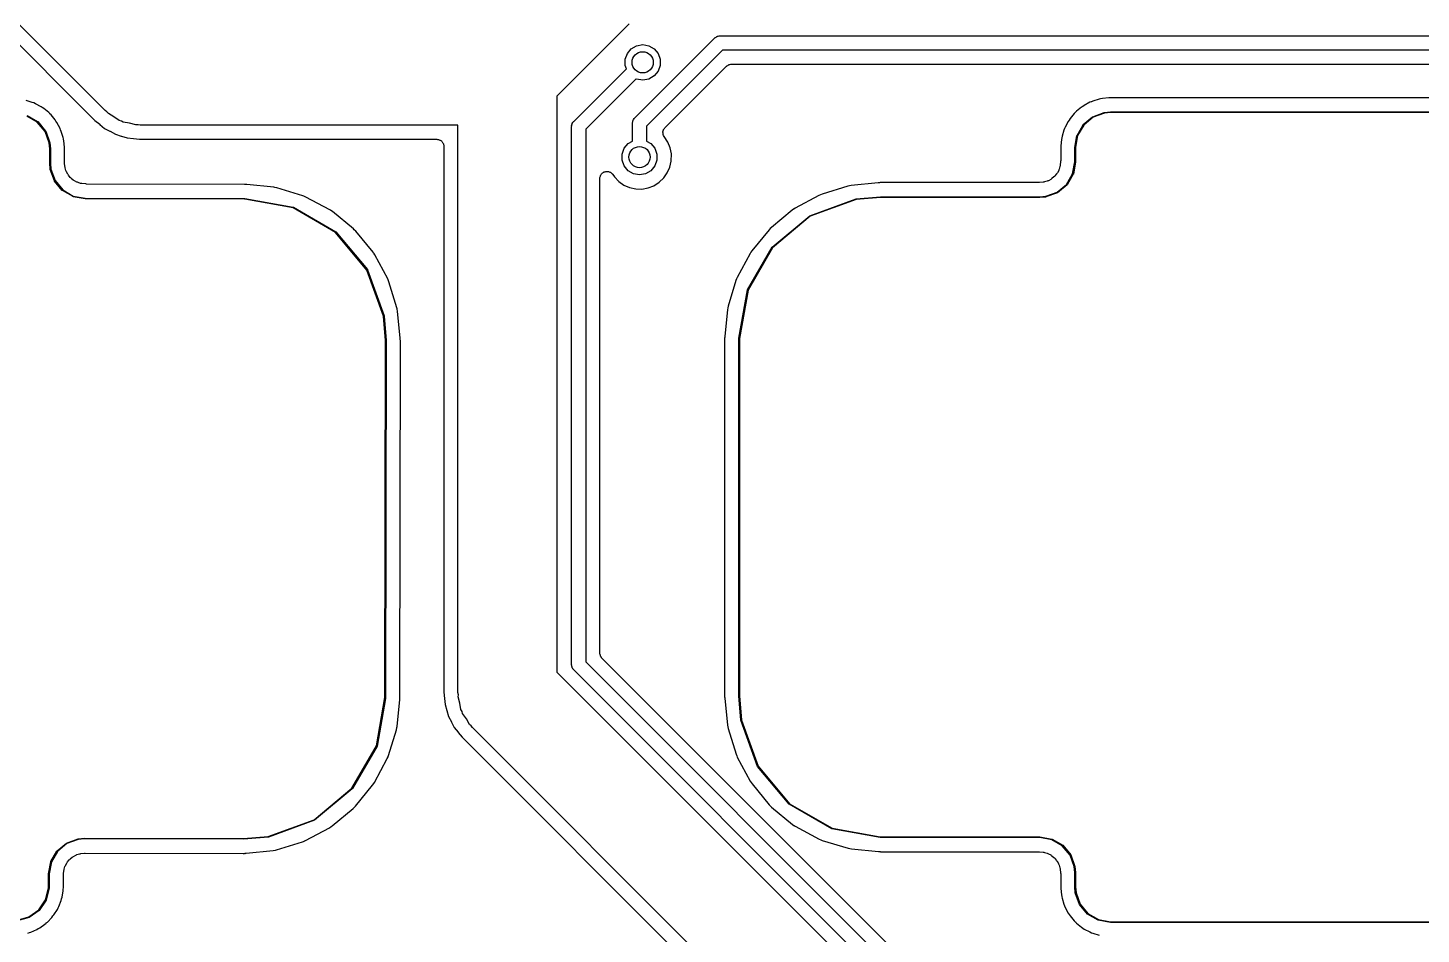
# Model space of a CAD drawing. Extents: x 69.6 to 139.6, y -158 to -61.
# Drawn here: x 97.03 to 116.73, y -130.93 to -118.11 of the extents above; entities that cross this region are included whole.
import ezdxf

# ---------------------------------------------------------------- set-up
doc = ezdxf.new("R2010")
doc.units = 0
doc.header["$MEASUREMENT"] = 0
doc.layers.add('BLACK', color=7, linetype='CONTINUOUS')

msp = doc.modelspace()

# ---------------------------------------------------------------- linework, layer by layer
at = {"layer": 'Black'}
for p, q in [((98.1225, -119.282), (96.065, -117.225)), ((96.2029, -117.646), (97.9776, -119.42)), ((105.535, -118.055), (104.512, -119.077)), ((106.762, -118.242), (106.773, -118.234)), ((106.773, -118.234), (106.777, -118.233)), ((106.777, -118.233), (106.781, -118.231)), ((106.781, -118.231), (106.794, -118.229)), ((106.794, -118.229), (106.806, -118.225)), ((106.806, -118.225), (106.811, -118.226)), ((106.811, -118.226), (106.815, -118.225)), ((106.815, -118.225), (119.424, -118.225)), ((105.508, -118.475), (105.564, -118.408)), ((105.564, -118.408), (105.639, -118.364)), ((105.609, -119.389), (106.744, -118.254)), ((105.639, -118.364), (105.725, -118.349)), ((105.725, -118.349), (105.811, -118.364)), ((106.856, -118.425), (105.78, -119.501)), ((105.811, -118.364), (105.886, -118.408)), ((105.886, -118.408), (105.942, -118.475)), ((106.744, -118.254), (106.748, -118.252)), ((106.748, -118.252), (106.751, -118.248)), ((106.751, -118.248), (106.762, -118.242)), ((119.465, -118.425), (106.856, -118.425)), ((105.478, -118.556), (105.508, -118.475)), ((105.478, -118.644), (105.478, -118.556)), ((105.942, -118.475), (105.972, -118.556)), ((105.972, -118.556), (105.972, -118.644)), ((106.946, -118.631), (106.959, -118.629)), ((106.959, -118.629), (106.972, -118.625)), ((106.972, -118.625), (106.976, -118.626)), ((106.976, -118.626), (106.981, -118.625)), ((106.981, -118.625), (119.46, -118.625)), ((104.749, -119.434), (105.494, -118.689)), ((105.494, -118.689), (105.478, -118.644)), ((105.886, -118.792), (105.811, -118.836)), ((105.942, -118.725), (105.886, -118.792)), ((105.972, -118.644), (105.942, -118.725)), ((106.04, -119.524), (106.91, -118.654)), ((106.91, -118.654), (106.914, -118.652)), ((106.914, -118.652), (106.916, -118.648)), ((106.916, -118.648), (106.928, -118.642)), ((106.928, -118.642), (106.938, -118.634)), ((106.938, -118.634), (106.943, -118.633)), ((106.943, -118.633), (106.946, -118.631)), ((105.634, -118.833), (104.92, -119.546)), ((105.639, -118.836), (105.634, -118.833)), ((105.725, -118.851), (105.639, -118.836)), ((105.811, -118.836), (105.725, -118.851)), ((97.0919, -119.166), (97.0048, -119.139)), ((97.1107, -119.174), (97.0919, -119.166)), ((97.1114, -119.174), (97.1107, -119.174)), ((97.112, -119.174), (97.1114, -119.174)), ((97.1347, -119.184), (97.112, -119.174)), ((97.2151, -119.227), (97.1347, -119.184)), ((104.512, -119.077), (104.512, -127.223)), ((111.97, -119.208), (111.95, -119.222)), ((112.05, -119.165), (111.97, -119.208)), ((112.07, -119.157), (112.05, -119.165)), ((112.071, -119.157), (112.07, -119.157)), ((112.07, -119.157), (112.07, -119.157)), ((112.093, -119.147), (112.071, -119.157)), ((112.18, -119.121), (112.093, -119.147)), ((112.201, -119.117), (112.18, -119.121)), ((112.202, -119.116), (112.201, -119.117)), ((112.226, -119.112), (112.202, -119.116)), ((112.202, -119.116), (112.202, -119.116)), ((112.316, -119.102), (112.226, -119.112)), ((112.324, -119.102), (112.316, -119.102)), ((112.329, -119.101), (112.324, -119.102)), ((112.335, -119.102), (112.329, -119.101)), ((112.343, -119.101), (112.335, -119.102)), ((121.34, -119.101), (112.343, -119.101)), ((97.1613, -119.446), (97.0126, -119.359)), ((97.0169, -119.35), (97.1671, -119.437)), ((97.232, -119.238), (97.2151, -119.227)), ((97.2326, -119.239), (97.232, -119.238)), ((97.2331, -119.239), (97.2326, -119.239)), ((97.2536, -119.253), (97.2331, -119.239)), ((97.3241, -119.31), (97.2536, -119.253)), ((97.3384, -119.325), (97.3241, -119.31)), ((97.3389, -119.325), (97.3384, -119.325)), ((97.3394, -119.326), (97.3389, -119.325)), ((97.3568, -119.343), (97.3394, -119.326)), ((97.4147, -119.414), (97.3568, -119.343)), ((97.4259, -119.431), (97.4147, -119.414)), ((98.1478, -119.3), (98.1225, -119.282)), ((98.1675, -119.324), (98.1478, -119.3)), ((98.2467, -119.369), (98.1675, -119.324)), ((98.3217, -119.422), (98.2467, -119.369)), ((105.588, -119.422), (105.589, -119.418)), ((105.589, -119.418), (105.597, -119.407)), ((105.597, -119.407), (105.603, -119.396)), ((105.603, -119.396), (105.607, -119.393)), ((105.607, -119.393), (105.609, -119.389)), ((111.756, -119.416), (111.744, -119.434)), ((111.757, -119.415), (111.756, -119.415)), ((111.756, -119.415), (111.756, -119.416)), ((111.77, -119.395), (111.757, -119.415)), ((111.828, -119.325), (111.77, -119.395)), ((111.843, -119.31), (111.828, -119.325)), ((111.844, -119.309), (111.843, -119.309)), ((111.843, -119.309), (111.843, -119.31)), ((111.861, -119.292), (111.844, -119.309)), ((111.931, -119.234), (111.861, -119.292)), ((111.949, -119.222), (111.931, -119.234)), ((111.95, -119.222), (111.949, -119.222)), ((111.949, -119.222), (111.949, -119.222)), ((111.956, -119.48), (112.089, -119.369)), ((112.095, -119.377), (111.963, -119.487)), ((112.089, -119.369), (112.091, -119.368)), ((112.091, -119.368), (112.254, -119.309)), ((112.257, -119.318), (112.095, -119.377)), ((112.254, -119.309), (112.255, -119.309)), ((112.255, -119.309), (112.341, -119.301)), ((112.255, -119.309), (112.255, -119.309)), ((112.342, -119.311), (112.257, -119.318)), ((112.341, -119.301), (112.341, -119.301)), ((112.341, -119.301), (112.342, -119.301)), ((112.342, -119.301), (121.342, -119.301)), ((121.342, -119.311), (112.342, -119.311)), ((97.2716, -119.577), (97.1613, -119.446)), ((97.1671, -119.437), (97.1684, -119.438)), ((97.1684, -119.438), (97.2799, -119.572)), ((97.3302, -119.739), (97.2716, -119.577)), ((97.2799, -119.572), (97.2807, -119.573)), ((97.2807, -119.573), (97.3399, -119.736)), ((97.4264, -119.431), (97.4259, -119.431)), ((97.4267, -119.432), (97.4264, -119.431)), ((97.4404, -119.452), (97.4267, -119.432)), ((97.4836, -119.533), (97.4404, -119.452)), ((97.4912, -119.552), (97.4836, -119.533)), ((97.4916, -119.552), (97.4912, -119.552)), ((97.4918, -119.553), (97.4916, -119.552)), ((97.5012, -119.576), (97.4918, -119.553)), ((97.528, -119.663), (97.5012, -119.576)), ((97.9776, -119.42), (98.0453, -119.476)), ((98.0453, -119.476), (98.0456, -119.476)), ((98.0456, -119.476), (98.0461, -119.477)), ((98.0461, -119.477), (98.1129, -119.533)), ((98.1129, -119.533), (98.1899, -119.574)), ((98.1899, -119.574), (98.1903, -119.574)), ((98.1903, -119.574), (98.1908, -119.575)), ((98.1908, -119.575), (98.2673, -119.617)), ((98.3514, -119.43), (98.3217, -119.422)), ((98.3781, -119.445), (98.3514, -119.43)), ((98.4682, -119.461), (98.3781, -119.445)), ((98.5565, -119.485), (98.4682, -119.461)), ((98.5872, -119.482), (98.5565, -119.485)), ((98.6175, -119.487), (98.5872, -119.482)), ((103.112, -119.487), (98.6175, -119.487)), ((103.112, -127.512), (103.112, -119.487)), ((104.72, -119.496), (104.724, -119.484)), ((104.721, -119.501), (104.72, -119.496)), ((104.72, -119.505), (104.721, -119.501)), ((104.72, -127.12), (104.72, -119.505)), ((104.724, -119.484), (104.726, -119.471)), ((104.726, -119.471), (104.728, -119.467)), ((104.728, -119.467), (104.729, -119.463)), ((104.729, -119.463), (104.737, -119.452)), ((104.737, -119.452), (104.743, -119.441)), ((104.743, -119.441), (104.747, -119.438)), ((104.747, -119.438), (104.749, -119.434)), ((104.92, -119.546), (104.92, -127.079)), ((105.58, -119.451), (105.584, -119.439)), ((105.581, -119.456), (105.58, -119.451)), ((105.58, -119.46), (105.581, -119.456)), ((105.58, -119.712), (105.58, -119.46)), ((105.584, -119.439), (105.586, -119.426)), ((105.586, -119.426), (105.588, -119.422)), ((105.78, -119.501), (105.78, -119.712)), ((106.011, -119.586), (106.012, -119.585)), ((106.013, -119.602), (106.011, -119.586)), ((106.012, -119.584), (106.016, -119.568)), ((106.012, -119.585), (106.012, -119.584)), ((106.014, -119.618), (106.013, -119.602)), ((106.016, -119.568), (106.02, -119.552)), ((106.02, -119.552), (106.021, -119.551)), ((106.021, -119.55), (106.031, -119.537)), ((106.021, -119.551), (106.021, -119.55)), ((106.031, -119.537), (106.04, -119.524)), ((111.683, -119.557), (111.657, -119.644)), ((111.691, -119.537), (111.683, -119.557)), ((111.692, -119.536), (111.691, -119.537)), ((111.701, -119.514), (111.692, -119.536)), ((111.692, -119.536), (111.692, -119.536)), ((111.744, -119.434), (111.701, -119.514)), ((111.868, -119.632), (111.955, -119.482)), ((111.963, -119.487), (111.877, -119.636)), ((111.955, -119.482), (111.956, -119.48)), ((97.3376, -119.825), (97.3302, -119.739)), ((97.3399, -119.736), (97.34, -119.737)), ((97.34, -119.737), (97.3402, -119.738)), ((97.3402, -119.738), (97.3476, -119.825)), ((97.5318, -119.683), (97.528, -119.663)), ((97.5321, -119.683), (97.5318, -119.683)), ((97.5321, -119.684), (97.5321, -119.683)), ((97.537, -119.708), (97.5321, -119.684)), ((97.5464, -119.799), (97.537, -119.708)), ((97.5463, -119.807), (97.5464, -119.799)), ((97.5472, -119.812), (97.5463, -119.807)), ((97.5468, -119.817), (97.5472, -119.812)), ((98.2673, -119.617), (98.3508, -119.642)), ((98.3508, -119.642), (98.3512, -119.642)), ((98.3512, -119.642), (98.3518, -119.642)), ((98.3518, -119.642), (98.435, -119.669)), ((98.435, -119.669), (98.5218, -119.678)), ((98.5218, -119.678), (98.5223, -119.678)), ((98.5223, -119.678), (98.5228, -119.678)), ((98.5228, -119.678), (98.6095, -119.687)), ((98.6095, -119.687), (98.6145, -119.687)), ((98.6145, -119.687), (98.6147, -119.688)), ((98.6147, -119.688), (98.6149, -119.687)), ((98.6149, -119.687), (98.6178, -119.688)), ((98.6178, -119.688), (102.812, -119.688)), ((102.812, -119.688), (102.821, -119.689)), ((102.821, -119.689), (102.83, -119.689)), ((102.83, -119.689), (102.838, -119.692)), ((102.838, -119.692), (102.847, -119.694)), ((102.847, -119.694), (102.854, -119.698)), ((102.854, -119.698), (102.862, -119.701)), ((102.862, -119.701), (102.869, -119.707)), ((102.869, -119.707), (102.877, -119.711)), ((102.877, -119.711), (102.882, -119.718)), ((102.882, -119.718), (102.889, -119.723)), ((102.889, -119.723), (102.893, -119.731)), ((102.893, -119.731), (102.899, -119.737)), ((102.899, -119.737), (102.902, -119.746)), ((102.902, -119.746), (102.906, -119.753)), ((102.906, -119.753), (102.908, -119.762)), ((102.908, -119.762), (102.911, -119.77)), ((102.911, -119.77), (102.911, -119.779)), ((102.911, -119.779), (102.912, -119.787)), ((102.912, -119.787), (102.912, -127.508)), ((105.463, -119.815), (105.519, -119.748)), ((105.519, -119.748), (105.58, -119.712)), ((105.78, -119.712), (105.841, -119.748)), ((105.841, -119.748), (105.897, -119.815)), ((106.014, -119.619), (106.014, -119.618)), ((106.014, -119.621), (106.014, -119.619)), ((106.021, -119.635), (106.014, -119.621)), ((106.028, -119.65), (106.021, -119.635)), ((106.079, -119.728), (106.028, -119.65)), ((106.113, -119.809), (106.079, -119.728)), ((106.13, -119.895), (106.113, -119.809)), ((111.638, -119.789), (111.637, -119.794)), ((111.637, -119.794), (111.637, -119.8)), ((111.637, -119.8), (111.637, -119.808)), ((111.637, -119.808), (111.637, -119.992)), ((111.647, -119.689), (111.638, -119.78)), ((111.638, -119.78), (111.638, -119.789)), ((111.652, -119.669), (111.647, -119.689)), ((111.657, -119.644), (111.652, -119.667)), ((111.652, -119.667), (111.652, -119.668)), ((111.652, -119.668), (111.652, -119.669)), ((111.837, -119.804), (111.867, -119.633)), ((111.837, -119.806), (111.837, -119.804)), ((111.837, -120.006), (111.837, -119.806)), ((111.837, -119.806), (111.837, -119.806)), ((111.877, -119.636), (111.847, -119.806)), ((111.847, -119.806), (111.847, -119.806)), ((111.847, -119.806), (111.847, -120.006)), ((111.867, -119.633), (111.868, -119.632)), ((97.3373, -120.025), (97.3376, -119.825)), ((97.3476, -119.825), (97.3473, -120.025)), ((97.3476, -119.825), (97.3476, -119.825)), ((97.3476, -119.825), (97.3476, -119.825)), ((97.5477, -119.827), (97.5468, -119.817)), ((97.5474, -120.012), (97.5477, -119.827)), ((105.433, -119.896), (105.463, -119.815)), ((105.433, -119.984), (105.433, -119.896)), ((105.463, -120.065), (105.433, -119.984)), ((105.897, -119.815), (105.927, -119.896)), ((105.927, -119.984), (105.897, -120.065)), ((105.927, -119.896), (105.927, -119.984)), ((106.109, -120.083), (106.128, -119.997)), ((106.128, -119.997), (106.13, -119.895)), ((111.636, -120.002), (111.631, -120.054)), ((111.637, -119.992), (111.636, -119.997)), ((111.636, -119.997), (111.636, -120.002)), ((111.806, -120.176), (111.837, -120.006)), ((111.847, -120.008), (111.816, -120.179)), ((111.837, -120.006), (111.837, -120.006)), ((111.847, -120.006), (111.847, -120.007)), ((111.847, -120.007), (111.847, -120.008)), ((97.3374, -120.025), (97.3373, -120.025)), ((97.3447, -120.111), (97.3374, -120.025)), ((97.3374, -120.025), (97.3374, -120.025)), ((97.3449, -120.112), (97.3447, -120.111)), ((97.345, -120.113), (97.3449, -120.112)), ((97.4039, -120.276), (97.345, -120.113)), ((97.3473, -120.025), (97.3546, -120.11)), ((97.3546, -120.11), (97.413, -120.272)), ((97.5483, -120.017), (97.5474, -120.012)), ((97.5479, -120.022), (97.5483, -120.017)), ((97.5531, -120.074), (97.5479, -120.022)), ((97.5558, -120.083), (97.5531, -120.074)), ((97.557, -120.093), (97.5558, -120.083)), ((97.568, -120.129), (97.557, -120.093)), ((97.5725, -120.138), (97.568, -120.129)), ((97.5755, -120.147), (97.5725, -120.138)), ((97.5934, -120.181), (97.5755, -120.147)), ((97.5994, -120.188), (97.5934, -120.181)), ((97.6042, -120.197), (97.5994, -120.188)), ((97.6282, -120.226), (97.6042, -120.197)), ((105.124, -120.218), (105.126, -120.207)), ((105.126, -120.207), (105.129, -120.202)), ((105.129, -120.202), (105.131, -120.196)), ((105.131, -120.196), (105.138, -120.187)), ((105.138, -120.187), (105.143, -120.177)), ((105.143, -120.177), (105.148, -120.173)), ((105.148, -120.173), (105.152, -120.168)), ((105.152, -120.168), (105.161, -120.162)), ((105.161, -120.162), (105.17, -120.155)), ((105.17, -120.155), (105.176, -120.153)), ((105.176, -120.153), (105.181, -120.149)), ((105.181, -120.149), (105.192, -120.147)), ((105.192, -120.147), (105.203, -120.143)), ((105.203, -120.143), (105.209, -120.143)), ((105.209, -120.143), (105.215, -120.142)), ((105.215, -120.142), (105.226, -120.143)), ((105.226, -120.143), (105.237, -120.143)), ((105.237, -120.143), (105.243, -120.145)), ((105.243, -120.145), (105.25, -120.146)), ((105.25, -120.146), (105.26, -120.151)), ((105.26, -120.151), (105.27, -120.155)), ((105.27, -120.155), (105.275, -120.159)), ((105.275, -120.159), (105.28, -120.162)), ((105.28, -120.162), (105.288, -120.17)), ((105.288, -120.17), (105.297, -120.177)), ((105.297, -120.177), (105.3, -120.183)), ((105.3, -120.183), (105.304, -120.187)), ((105.304, -120.187), (105.326, -120.221)), ((105.519, -120.132), (105.463, -120.065)), ((105.594, -120.176), (105.519, -120.132)), ((105.68, -120.191), (105.594, -120.176)), ((105.766, -120.176), (105.68, -120.191)), ((105.841, -120.132), (105.766, -120.176)), ((105.897, -120.065), (105.841, -120.132)), ((106.022, -120.235), (106.073, -120.163)), ((106.073, -120.163), (106.109, -120.083)), ((111.556, -120.206), (111.549, -120.212)), ((111.58, -120.177), (111.556, -120.206)), ((111.585, -120.168), (111.58, -120.177)), ((111.591, -120.161), (111.585, -120.168)), ((111.609, -120.127), (111.591, -120.161)), ((111.612, -120.118), (111.609, -120.127)), ((111.616, -120.109), (111.612, -120.118)), ((111.627, -120.073), (111.616, -120.109)), ((111.628, -120.063), (111.627, -120.073)), ((111.631, -120.054), (111.628, -120.063)), ((111.72, -120.325), (111.806, -120.176)), ((111.815, -120.18), (111.728, -120.331)), ((111.816, -120.179), (111.815, -120.18)), ((111.816, -120.179), (111.816, -120.179)), ((97.4047, -120.278), (97.4039, -120.276)), ((97.516, -120.411), (97.4047, -120.278)), ((97.413, -120.272), (97.5231, -120.404)), ((97.5231, -120.404), (97.6717, -120.49)), ((97.6357, -120.232), (97.6282, -120.226)), ((97.642, -120.24), (97.6357, -120.232)), ((97.6712, -120.264), (97.642, -120.24)), ((97.6798, -120.269), (97.6712, -120.264)), ((97.6874, -120.275), (97.6798, -120.269)), ((97.7207, -120.293), (97.6874, -120.275)), ((97.73, -120.296), (97.7207, -120.293)), ((97.7388, -120.3), (97.73, -120.296)), ((97.7749, -120.311), (97.7388, -120.3)), ((97.7846, -120.312), (97.7749, -120.311)), ((97.794, -120.315), (97.7846, -120.312)), ((97.8461, -120.32), (97.794, -120.315)), ((97.8511, -120.32), (97.8461, -120.32)), ((97.856, -120.321), (97.8511, -120.32)), ((100.094, -120.325), (97.856, -120.321)), ((100.096, -120.325), (100.094, -120.325)), ((100.102, -120.325), (100.096, -120.325)), ((100.107, -120.326), (100.102, -120.325)), ((100.124, -120.326), (100.107, -120.326)), ((100.506, -120.364), (100.124, -120.326)), ((100.521, -120.368), (100.506, -120.364)), ((100.522, -120.368), (100.521, -120.368)), ((100.521, -120.368), (100.521, -120.368)), ((100.551, -120.374), (100.522, -120.368)), ((100.918, -120.486), (100.551, -120.374)), ((105.12, -120.242), (105.121, -120.235)), ((105.12, -126.954), (105.12, -120.242)), ((105.121, -120.229), (105.124, -120.218)), ((105.121, -120.235), (105.121, -120.229)), ((105.326, -120.221), (105.387, -120.284)), ((105.387, -120.284), (105.459, -120.335)), ((105.459, -120.335), (105.54, -120.37)), ((105.54, -120.37), (105.626, -120.389)), ((105.626, -120.389), (105.715, -120.391)), ((105.715, -120.391), (105.802, -120.376)), ((105.802, -120.376), (105.884, -120.344)), ((105.884, -120.344), (105.958, -120.296)), ((105.958, -120.296), (106.022, -120.235)), ((108.628, -120.351), (108.261, -120.464)), ((108.65, -120.347), (108.628, -120.351)), ((108.651, -120.346), (108.65, -120.346)), ((108.65, -120.346), (108.65, -120.347)), ((108.673, -120.342), (108.651, -120.346)), ((109.055, -120.302), (108.673, -120.342)), ((109.063, -120.302), (109.055, -120.302)), ((109.068, -120.302), (109.063, -120.302)), ((109.074, -120.302), (109.068, -120.302)), ((109.082, -120.301), (109.074, -120.302)), ((109.088, -120.301), (109.082, -120.301)), ((111.328, -120.301), (109.088, -120.301)), ((109.088, -120.301), (109.088, -120.301)), ((109.088, -120.301), (109.088, -120.301)), ((109.088, -120.301), (109.088, -120.301)), ((109.088, -120.301), (109.088, -120.301)), ((109.088, -120.301), (109.088, -120.301)), ((111.334, -120.3), (111.328, -120.301)), ((111.339, -120.301), (111.334, -120.3)), ((111.39, -120.295), (111.339, -120.301)), ((111.4, -120.293), (111.39, -120.295)), ((111.41, -120.291), (111.4, -120.293)), ((111.446, -120.28), (111.41, -120.291)), ((111.454, -120.276), (111.446, -120.28)), ((111.464, -120.273), (111.454, -120.276)), ((111.497, -120.255), (111.464, -120.273)), ((111.505, -120.249), (111.497, -120.255)), ((111.513, -120.244), (111.505, -120.249)), ((111.542, -120.22), (111.513, -120.244)), ((111.549, -120.212), (111.542, -120.22)), ((111.588, -120.435), (111.72, -120.325)), ((111.727, -120.332), (111.594, -120.443)), ((111.728, -120.331), (111.727, -120.332)), ((111.728, -120.331), (111.728, -120.331)), ((111.728, -120.331), (111.728, -120.331)), ((97.5173, -120.412), (97.516, -120.411)), ((97.6674, -120.499), (97.5173, -120.412)), ((97.669, -120.5), (97.6674, -120.499)), ((97.84, -120.531), (97.669, -120.5)), ((97.6717, -120.49), (97.8415, -120.521)), ((97.8412, -120.531), (97.84, -120.531)), ((97.8416, -120.531), (97.8412, -120.531)), ((97.8415, -120.521), (97.8416, -120.521)), ((97.8416, -120.521), (100.095, -120.524)), ((100.095, -120.534), (97.8416, -120.531)), ((100.095, -120.524), (100.097, -120.524)), ((100.097, -120.534), (100.095, -120.534)), ((100.097, -120.524), (100.097, -120.524)), ((100.097, -120.524), (100.098, -120.524)), ((100.098, -120.534), (100.097, -120.534)), ((100.097, -120.534), (100.097, -120.534)), ((100.098, -120.524), (100.099, -120.524)), ((100.78, -120.657), (100.098, -120.534)), ((100.099, -120.524), (100.783, -120.647)), ((100.932, -120.492), (100.918, -120.486)), ((100.933, -120.492), (100.932, -120.492)), ((100.934, -120.493), (100.933, -120.492)), ((100.961, -120.504), (100.934, -120.493)), ((101.3, -120.685), (100.961, -120.504)), ((108.218, -120.481), (107.88, -120.663)), ((108.09, -120.768), (108.743, -120.531)), ((108.745, -120.541), (108.094, -120.777)), ((108.239, -120.473), (108.218, -120.481)), ((108.24, -120.472), (108.239, -120.473)), ((108.239, -120.473), (108.239, -120.473)), ((108.261, -120.464), (108.24, -120.472)), ((108.743, -120.531), (108.743, -120.531)), ((108.743, -120.531), (108.744, -120.531)), ((108.744, -120.531), (109.088, -120.501)), ((109.088, -120.511), (108.745, -120.541)), ((109.088, -120.501), (109.088, -120.501)), ((109.088, -120.501), (109.088, -120.501)), ((109.088, -120.501), (111.341, -120.501)), ((111.342, -120.511), (109.088, -120.511)), ((111.341, -120.501), (111.426, -120.494)), ((111.428, -120.504), (111.342, -120.511)), ((111.342, -120.511), (111.342, -120.511)), ((111.342, -120.511), (111.342, -120.511)), ((111.426, -120.494), (111.588, -120.435)), ((111.429, -120.503), (111.428, -120.504)), ((111.593, -120.444), (111.429, -120.503)), ((111.429, -120.503), (111.429, -120.503)), ((111.594, -120.443), (111.593, -120.444)), ((111.593, -120.444), (111.593, -120.444)), ((101.379, -121.005), (100.78, -120.657)), ((100.783, -120.647), (100.785, -120.648)), ((100.785, -120.648), (101.385, -120.997)), ((101.312, -120.694), (101.3, -120.685)), ((101.313, -120.694), (101.312, -120.694)), ((101.313, -120.695), (101.313, -120.694)), ((101.338, -120.711), (101.313, -120.695)), ((101.635, -120.955), (101.338, -120.711)), ((107.841, -120.689), (107.545, -120.933)), ((107.555, -121.214), (108.088, -120.768)), ((108.094, -120.777), (107.562, -121.221)), ((107.86, -120.677), (107.841, -120.689)), ((107.861, -120.676), (107.86, -120.676)), ((107.86, -120.676), (107.86, -120.677)), ((107.88, -120.663), (107.861, -120.676)), ((108.088, -120.768), (108.09, -120.768)), ((101.645, -120.966), (101.635, -120.955)), ((101.646, -120.966), (101.645, -120.966)), ((101.646, -120.967), (101.646, -120.966)), ((101.667, -120.988), (101.646, -120.967)), ((101.911, -121.285), (101.667, -120.988)), ((107.512, -120.966), (107.269, -121.263)), ((107.528, -120.95), (107.512, -120.966)), ((107.529, -120.949), (107.528, -120.95)), ((107.528, -120.95), (107.528, -120.95)), ((107.545, -120.933), (107.529, -120.949)), ((101.823, -121.537), (101.379, -121.005)), ((101.385, -120.997), (101.386, -120.998)), ((101.386, -120.998), (101.831, -121.531)), ((101.919, -121.297), (101.911, -121.285)), ((101.92, -121.298), (101.919, -121.297)), ((101.937, -121.323), (101.92, -121.298)), ((101.92, -121.298), (101.92, -121.298)), ((102.118, -121.662), (101.937, -121.323)), ((107.243, -121.301), (107.062, -121.64)), ((107.206, -121.816), (107.554, -121.215)), ((107.562, -121.221), (107.215, -121.82)), ((107.255, -121.283), (107.243, -121.301)), ((107.256, -121.282), (107.255, -121.283)), ((107.269, -121.263), (107.256, -121.282)), ((107.256, -121.282), (107.256, -121.282)), ((107.554, -121.215), (107.555, -121.214)), ((102.058, -122.189), (101.823, -121.537)), ((101.831, -121.531), (101.832, -121.532)), ((101.832, -121.532), (101.832, -121.533)), ((101.832, -121.533), (101.832, -121.533)), ((101.832, -121.533), (102.067, -122.186)), ((102.124, -121.676), (102.118, -121.662)), ((102.124, -121.677), (102.124, -121.676)), ((102.124, -121.676), (102.124, -121.676)), ((102.136, -121.705), (102.124, -121.677)), ((102.248, -122.072), (102.136, -121.705)), ((107.044, -121.683), (106.932, -122.05)), ((107.053, -121.662), (107.044, -121.683)), ((107.062, -121.64), (107.053, -121.661)), ((107.053, -121.661), (107.053, -121.661)), ((107.053, -121.661), (107.053, -121.662)), ((107.083, -122.502), (107.205, -121.818)), ((107.215, -121.82), (107.093, -122.503)), ((107.205, -121.818), (107.206, -121.816)), ((102.251, -122.087), (102.248, -122.072)), ((102.251, -122.088), (102.251, -122.087)), ((102.251, -122.087), (102.251, -122.087)), ((102.257, -122.117), (102.251, -122.088)), ((102.296, -122.499), (102.257, -122.117)), ((106.923, -122.095), (106.885, -122.477)), ((106.928, -122.074), (106.923, -122.095)), ((106.932, -122.05), (106.928, -122.072)), ((106.928, -122.072), (106.928, -122.073)), ((106.928, -122.073), (106.928, -122.074)), ((102.087, -122.532), (102.058, -122.189)), ((102.067, -122.186), (102.068, -122.187)), ((102.068, -122.187), (102.068, -122.188)), ((102.068, -122.188), (102.097, -122.532)), ((102.079, -127.583), (102.087, -122.532)), ((102.097, -122.532), (102.089, -127.584)), ((102.097, -122.532), (102.097, -122.532)), ((102.097, -122.532), (102.097, -122.532)), ((102.289, -127.583), (102.298, -122.537)), ((102.296, -122.503), (102.296, -122.499)), ((102.296, -122.509), (102.296, -122.503)), ((102.296, -122.514), (102.296, -122.509)), ((102.298, -122.537), (102.296, -122.514)), ((106.884, -122.5), (106.883, -122.508)), ((106.883, -122.508), (106.883, -127.558)), ((106.885, -122.489), (106.884, -122.494)), ((106.884, -122.494), (106.884, -122.5)), ((106.885, -122.477), (106.885, -122.489)), ((107.083, -122.503), (107.083, -122.502)), ((107.084, -122.504), (107.083, -122.503)), ((107.083, -122.506), (107.084, -122.504)), ((107.083, -127.558), (107.083, -122.506)), ((107.084, -122.504), (107.084, -122.504)), ((107.093, -122.503), (107.093, -122.504)), ((107.093, -122.504), (107.093, -122.504)), ((107.093, -122.504), (107.093, -122.506)), ((107.093, -122.506), (107.093, -127.558)), ((104.92, -127.079), (109.341, -131.5)), ((105.121, -126.959), (105.12, -126.954)), ((105.12, -126.963), (105.121, -126.959)), ((105.124, -126.976), (105.12, -126.963)), ((105.126, -126.989), (105.124, -126.976)), ((105.128, -126.992), (105.126, -126.989)), ((105.129, -126.997), (105.128, -126.992)), ((105.137, -127.007), (105.129, -126.997)), ((105.143, -127.019), (105.137, -127.007)), ((105.147, -127.021), (105.143, -127.019)), ((105.149, -127.025), (105.147, -127.021)), ((109.395, -131.271), (105.149, -127.025)), ((104.512, -127.223), (109.165, -131.875)), ((104.721, -127.124), (104.72, -127.12)), ((104.72, -127.129), (104.721, -127.124)), ((104.724, -127.141), (104.72, -127.129)), ((104.726, -127.154), (104.724, -127.141)), ((104.728, -127.158), (104.726, -127.154)), ((104.729, -127.162), (104.728, -127.158)), ((104.737, -127.173), (104.729, -127.162)), ((104.743, -127.184), (104.737, -127.173)), ((104.747, -127.187), (104.743, -127.184)), ((104.749, -127.191), (104.747, -127.187)), ((109.229, -131.671), (104.749, -127.191)), ((101.958, -128.266), (102.079, -127.583)), ((102.087, -127.598), (101.968, -128.269)), ((102.089, -127.585), (102.087, -127.598)), ((102.089, -127.584), (102.089, -127.584)), ((102.089, -127.584), (102.089, -127.585)), ((102.25, -127.991), (102.288, -127.609)), ((102.288, -127.6), (102.289, -127.595)), ((102.288, -127.609), (102.288, -127.6)), ((102.289, -127.589), (102.289, -127.583)), ((102.289, -127.595), (102.289, -127.589)), ((102.912, -127.508), (102.921, -127.595)), ((102.921, -127.595), (102.921, -127.595)), ((102.921, -127.595), (102.921, -127.596)), ((102.921, -127.596), (102.929, -127.683)), ((102.929, -127.683), (102.954, -127.766)), ((103.118, -127.543), (103.112, -127.512)), ((103.115, -127.574), (103.118, -127.543)), ((103.139, -127.662), (103.115, -127.574)), ((103.155, -127.752), (103.139, -127.662)), ((106.883, -127.558), (106.883, -127.558)), ((106.883, -127.558), (106.883, -127.558)), ((106.883, -127.558), (106.883, -127.558)), ((106.883, -127.558), (106.883, -127.558)), ((106.883, -127.558), (106.883, -127.559)), ((106.883, -127.559), (106.883, -127.564)), ((106.883, -127.564), (106.884, -127.572)), ((106.884, -127.572), (106.884, -127.578)), ((106.884, -127.578), (106.885, -127.583)), ((106.885, -127.583), (106.885, -127.591)), ((106.885, -127.591), (106.924, -127.973)), ((107.113, -127.902), (107.083, -127.558)), ((107.083, -127.558), (107.083, -127.558)), ((107.083, -127.558), (107.083, -127.558)), ((107.093, -127.558), (107.123, -127.901)), ((102.954, -127.766), (102.954, -127.767)), ((102.954, -127.767), (102.954, -127.767)), ((102.954, -127.767), (102.979, -127.851)), ((102.979, -127.851), (103.02, -127.928)), ((103.17, -127.779), (103.155, -127.752)), ((103.178, -127.808), (103.17, -127.779)), ((103.231, -127.883), (103.178, -127.808)), ((103.276, -127.962), (103.231, -127.883)), ((102.129, -128.404), (102.241, -128.037)), ((102.241, -128.037), (102.247, -128.007)), ((102.247, -128.006), (102.25, -127.991)), ((102.247, -128.007), (102.247, -128.006)), ((102.247, -128.006), (102.247, -128.006)), ((103.02, -127.928), (103.02, -127.929)), ((103.02, -127.929), (103.02, -127.929)), ((103.02, -127.929), (103.06, -128.007)), ((103.06, -128.007), (103.115, -128.074)), ((103.115, -128.074), (103.116, -128.075)), ((103.116, -128.075), (103.116, -128.075)), ((103.116, -128.075), (103.17, -128.143)), ((103.3, -127.982), (103.276, -127.962)), ((103.318, -128.007), (103.3, -127.982)), ((108.38, -133.07), (103.318, -128.007)), ((106.924, -127.973), (106.929, -127.995)), ((106.929, -127.995), (106.929, -127.996)), ((106.929, -127.996), (106.929, -127.997)), ((106.929, -127.997), (106.933, -128.019)), ((106.933, -128.019), (107.046, -128.385)), ((107.113, -127.903), (107.113, -127.902)), ((107.113, -127.904), (107.113, -127.903)), ((107.35, -128.557), (107.113, -127.904)), ((107.123, -127.901), (107.359, -128.552)), ((101.611, -128.866), (101.958, -128.266)), ((101.967, -128.27), (101.619, -128.871)), ((101.968, -128.269), (101.967, -128.27)), ((101.967, -128.27), (101.967, -128.27)), ((101.967, -128.27), (101.967, -128.27)), ((101.968, -128.269), (101.968, -128.269)), ((103.17, -128.143), (103.174, -128.147)), ((103.174, -128.147), (103.174, -128.147)), ((103.174, -128.147), (103.174, -128.147)), ((103.174, -128.147), (103.176, -128.149)), ((103.176, -128.149), (108.235, -133.208)), ((101.93, -128.785), (102.111, -128.447)), ((102.111, -128.447), (102.123, -128.419)), ((102.123, -128.418), (102.129, -128.404)), ((102.123, -128.419), (102.123, -128.418)), ((102.123, -128.418), (102.123, -128.418)), ((107.046, -128.385), (107.055, -128.406)), ((107.055, -128.406), (107.055, -128.407)), ((107.055, -128.407), (107.055, -128.408)), ((107.055, -128.408), (107.063, -128.428)), ((107.063, -128.428), (107.245, -128.766)), ((107.351, -128.558), (107.35, -128.557)), ((107.796, -129.091), (107.351, -128.558)), ((107.359, -128.552), (107.803, -129.084)), ((101.079, -129.31), (101.611, -128.866)), ((101.618, -128.873), (101.085, -129.318)), ((101.619, -128.871), (101.618, -128.873)), ((101.661, -129.121), (101.904, -128.824)), ((101.904, -128.824), (101.921, -128.799)), ((101.921, -128.799), (101.921, -128.798)), ((101.921, -128.798), (101.922, -128.798)), ((101.922, -128.798), (101.93, -128.785)), ((107.245, -128.766), (107.258, -128.785)), ((107.258, -128.785), (107.258, -128.786)), ((107.258, -128.786), (107.259, -128.786)), ((107.259, -128.786), (107.271, -128.805)), ((107.271, -128.805), (107.515, -129.101)), ((101.332, -129.398), (101.628, -129.154)), ((101.628, -129.154), (101.649, -129.132)), ((101.649, -129.132), (101.65, -129.132)), ((101.65, -129.131), (101.661, -129.121)), ((101.65, -129.132), (101.65, -129.131)), ((107.515, -129.101), (107.531, -129.117)), ((107.531, -129.117), (107.532, -129.118)), ((107.532, -129.118), (107.532, -129.118)), ((107.532, -129.118), (107.548, -129.134)), ((107.548, -129.134), (107.845, -129.377)), ((107.797, -129.092), (107.796, -129.091)), ((108.398, -129.44), (107.797, -129.092)), ((107.803, -129.084), (108.403, -129.431)), ((100.428, -129.546), (101.079, -129.31)), ((101.084, -129.319), (100.431, -129.556)), ((100.955, -129.606), (101.293, -129.424)), ((101.085, -129.318), (101.084, -129.319)), ((101.085, -129.318), (101.085, -129.318)), ((101.293, -129.424), (101.318, -129.407)), ((101.318, -129.407), (101.319, -129.407)), ((101.319, -129.406), (101.332, -129.398)), ((101.319, -129.407), (101.319, -129.406)), ((107.845, -129.377), (107.864, -129.39)), ((107.864, -129.39), (107.864, -129.39)), ((107.864, -129.39), (107.865, -129.391)), ((107.865, -129.391), (107.883, -129.403)), ((107.883, -129.403), (108.222, -129.584)), ((108.399, -129.441), (108.398, -129.44)), ((108.4, -129.441), (108.399, -129.441)), ((109.084, -129.563), (108.4, -129.441)), ((108.403, -129.431), (109.086, -129.553)), ((97.4417, -129.752), (97.5749, -129.64)), ((97.5806, -129.649), (97.4488, -129.759)), ((97.5749, -129.64), (97.5764, -129.64)), ((97.5764, -129.64), (97.7396, -129.58)), ((97.7424, -129.59), (97.5806, -129.649)), ((97.7396, -129.58), (97.7403, -129.58)), ((97.7403, -129.58), (97.7409, -129.58)), ((97.7409, -129.58), (97.8278, -129.573)), ((97.8284, -129.583), (97.7424, -129.59)), ((97.8278, -129.573), (97.828, -129.573)), ((97.828, -129.573), (97.8282, -129.573)), ((97.8282, -129.573), (100.081, -129.576)), ((100.082, -129.586), (97.8284, -129.583)), ((100.081, -129.576), (100.428, -129.546)), ((100.429, -129.556), (100.082, -129.586)), ((100.082, -129.586), (100.082, -129.586)), ((100.082, -129.586), (100.082, -129.586)), ((100.43, -129.556), (100.429, -129.556)), ((100.431, -129.556), (100.43, -129.556)), ((100.546, -129.736), (100.912, -129.623)), ((100.912, -129.623), (100.94, -129.612)), ((100.94, -129.612), (100.941, -129.612)), ((100.941, -129.611), (100.955, -129.606)), ((100.941, -129.612), (100.941, -129.611)), ((108.222, -129.584), (108.243, -129.593)), ((108.243, -129.593), (108.244, -129.593)), ((108.244, -129.593), (108.244, -129.593)), ((108.244, -129.593), (108.265, -129.602)), ((108.265, -129.602), (108.632, -129.714)), ((109.086, -129.563), (109.084, -129.563)), ((109.086, -129.553), (109.086, -129.553)), ((109.086, -129.553), (109.087, -129.553)), ((109.087, -129.563), (109.086, -129.563)), ((109.086, -129.563), (109.086, -129.563)), ((109.087, -129.553), (109.088, -129.553)), ((109.088, -129.563), (109.087, -129.563)), ((109.088, -129.553), (111.342, -129.553)), ((111.342, -129.563), (109.088, -129.563)), ((111.342, -129.553), (111.342, -129.553)), ((111.342, -129.553), (111.343, -129.553)), ((111.512, -129.593), (111.342, -129.563)), ((111.342, -129.563), (111.342, -129.563)), ((111.343, -129.553), (111.514, -129.584)), ((111.66, -129.679), (111.512, -129.593)), ((111.514, -129.584), (111.515, -129.584)), ((111.515, -129.584), (111.516, -129.584)), ((111.516, -129.584), (111.666, -129.671)), ((97.3535, -129.903), (97.4406, -129.753)), ((97.4488, -129.759), (97.3626, -129.908)), ((97.4406, -129.753), (97.4417, -129.752)), ((97.6268, -129.864), (97.6559, -129.84)), ((97.6559, -129.84), (97.6644, -129.835)), ((97.6644, -129.835), (97.6721, -129.829)), ((97.6721, -129.829), (97.7053, -129.811)), ((97.7053, -129.811), (97.7146, -129.808)), ((97.7146, -129.808), (97.7233, -129.804)), ((97.7233, -129.804), (97.7595, -129.792)), ((97.7595, -129.792), (97.7692, -129.791)), ((97.7692, -129.791), (97.7786, -129.789)), ((97.7786, -129.789), (97.8302, -129.783)), ((97.8302, -129.783), (97.8355, -129.784)), ((97.8355, -129.784), (97.8407, -129.783)), ((97.8407, -129.783), (100.076, -129.787)), ((100.076, -129.787), (100.078, -129.786)), ((100.078, -129.786), (100.079, -129.787)), ((100.079, -129.787), (100.081, -129.787)), ((100.081, -129.787), (100.082, -129.787)), ((100.082, -129.787), (100.087, -129.786)), ((100.087, -129.786), (100.091, -129.786)), ((100.091, -129.786), (100.099, -129.785)), ((100.099, -129.785), (100.105, -129.786)), ((100.105, -129.786), (100.11, -129.785)), ((100.11, -129.785), (100.118, -129.785)), ((100.118, -129.785), (100.5, -129.745)), ((100.5, -129.745), (100.529, -129.739)), ((100.529, -129.739), (100.53, -129.739)), ((100.53, -129.739), (100.531, -129.739)), ((100.531, -129.739), (100.546, -129.736)), ((108.632, -129.714), (108.654, -129.718)), ((108.654, -129.718), (108.655, -129.719)), ((108.655, -129.719), (108.656, -129.719)), ((108.656, -129.719), (108.678, -129.723)), ((108.678, -129.723), (109.06, -129.761)), ((109.06, -129.761), (109.071, -129.761)), ((109.071, -129.761), (109.077, -129.762)), ((109.077, -129.762), (109.082, -129.762)), ((109.082, -129.762), (109.09, -129.763)), ((109.09, -129.763), (111.327, -129.763)), ((111.327, -129.763), (111.332, -129.764)), ((111.332, -129.764), (111.337, -129.763)), ((111.337, -129.763), (111.389, -129.769)), ((111.389, -129.769), (111.399, -129.771)), ((111.399, -129.771), (111.409, -129.773)), ((111.409, -129.773), (111.445, -129.783)), ((111.445, -129.783), (111.453, -129.788)), ((111.453, -129.788), (111.463, -129.791)), ((111.463, -129.791), (111.496, -129.809)), ((111.496, -129.809), (111.504, -129.815)), ((111.504, -129.815), (111.512, -129.82)), ((111.512, -129.82), (111.542, -129.844)), ((111.542, -129.844), (111.548, -129.851)), ((111.548, -129.851), (111.555, -129.857)), ((111.555, -129.857), (111.579, -129.886)), ((111.771, -129.811), (111.66, -129.679)), ((111.666, -129.671), (111.667, -129.672)), ((111.667, -129.672), (111.667, -129.672)), ((111.667, -129.672), (111.779, -129.806)), ((111.829, -129.973), (111.771, -129.811)), ((111.779, -129.806), (111.78, -129.807)), ((111.78, -129.807), (111.839, -129.97)), ((97.3225, -130.076), (97.3529, -129.905)), ((97.3626, -129.908), (97.3324, -130.077)), ((97.3529, -129.905), (97.3535, -129.903)), ((97.533, -130.082), (97.5382, -130.03)), ((97.5382, -130.03), (97.5408, -130.02)), ((97.5408, -130.02), (97.542, -130.011)), ((97.542, -130.011), (97.553, -129.974)), ((97.553, -129.974), (97.5574, -129.966)), ((97.5574, -129.966), (97.5604, -129.956)), ((97.5604, -129.956), (97.5782, -129.923)), ((97.5782, -129.923), (97.5843, -129.915)), ((97.5843, -129.915), (97.5891, -129.907)), ((97.5891, -129.907), (97.613, -129.878)), ((97.613, -129.878), (97.6204, -129.871)), ((97.6204, -129.871), (97.6268, -129.864)), ((111.579, -129.886), (111.584, -129.895)), ((111.584, -129.895), (111.59, -129.903)), ((111.59, -129.903), (111.608, -129.936)), ((111.608, -129.936), (111.611, -129.945)), ((111.611, -129.945), (111.616, -129.954)), ((111.616, -129.954), (111.627, -129.99)), ((111.627, -129.99), (111.628, -130)), ((111.628, -130), (111.631, -130.009)), ((111.631, -130.009), (111.636, -130.061)), ((111.837, -130.058), (111.829, -129.973)), ((111.837, -130.258), (111.837, -130.058)), ((111.839, -129.97), (111.839, -129.971)), ((111.839, -129.971), (111.839, -129.972)), ((111.839, -129.972), (111.847, -130.058)), ((111.847, -130.058), (111.847, -130.058)), ((111.847, -130.058), (111.847, -130.058)), ((111.847, -130.058), (111.847, -130.258)), ((97.3221, -130.277), (97.3224, -130.077)), ((97.3224, -130.077), (97.3225, -130.076)), ((97.3225, -130.076), (97.3225, -130.076)), ((97.3324, -130.077), (97.3321, -130.277)), ((97.5321, -130.276), (97.5325, -130.092)), ((97.5325, -130.092), (97.5333, -130.087)), ((97.5333, -130.087), (97.533, -130.082)), ((111.636, -130.061), (111.636, -130.066)), ((111.636, -130.066), (111.637, -130.071)), ((111.637, -130.071), (111.637, -130.256)), ((111.637, -130.256), (111.637, -130.265)), ((97.1828, -130.586), (97.2796, -130.444)), ((97.2884, -130.448), (97.1905, -130.592)), ((97.2796, -130.444), (97.3221, -130.277)), ((97.2891, -130.447), (97.2884, -130.448)), ((97.2884, -130.448), (97.2884, -130.448)), ((97.332, -130.279), (97.2891, -130.447)), ((97.3321, -130.277), (97.332, -130.277)), ((97.332, -130.277), (97.332, -130.279)), ((97.4671, -130.537), (97.4999, -130.452)), ((97.4999, -130.452), (97.5064, -130.428)), ((97.5064, -130.428), (97.5067, -130.428)), ((97.5067, -130.428), (97.5068, -130.427)), ((97.5068, -130.427), (97.5126, -130.407)), ((97.5126, -130.407), (97.5282, -130.317)), ((97.5282, -130.317), (97.5297, -130.297)), ((97.5297, -130.297), (97.5302, -130.295)), ((97.5301, -130.294), (97.5321, -130.276)), ((97.5302, -130.295), (97.5301, -130.294)), ((111.637, -130.265), (111.637, -130.27)), ((111.637, -130.27), (111.638, -130.276)), ((111.638, -130.276), (111.638, -130.283)), ((111.638, -130.283), (111.647, -130.374)), ((111.647, -130.374), (111.652, -130.397)), ((111.652, -130.397), (111.652, -130.398)), ((111.652, -130.398), (111.652, -130.399)), ((111.652, -130.399), (111.656, -130.419)), ((111.656, -130.419), (111.683, -130.507)), ((111.844, -130.344), (111.837, -130.258)), ((111.837, -130.258), (111.837, -130.258)), ((111.837, -130.258), (111.837, -130.258)), ((111.844, -130.345), (111.844, -130.344)), ((111.844, -130.346), (111.844, -130.345)), ((111.903, -130.509), (111.844, -130.346)), ((111.847, -130.258), (111.854, -130.343)), ((111.854, -130.343), (111.913, -130.505)), ((97.0432, -130.686), (97.1828, -130.586)), ((97.1893, -130.593), (97.0483, -130.695)), ((97.1901, -130.592), (97.1893, -130.593)), ((97.1905, -130.592), (97.1901, -130.592)), ((97.1905, -130.592), (97.1905, -130.592)), ((97.3972, -130.655), (97.4459, -130.578)), ((97.4459, -130.578), (97.4569, -130.556)), ((97.4569, -130.556), (97.4573, -130.556)), ((97.4573, -130.556), (97.4575, -130.555)), ((97.4575, -130.555), (97.4671, -130.537)), ((111.683, -130.507), (111.692, -130.528)), ((111.692, -130.528), (111.692, -130.529)), ((111.692, -130.529), (111.693, -130.53)), ((111.693, -130.53), (111.701, -130.55)), ((111.701, -130.55), (111.744, -130.63)), ((111.744, -130.63), (111.757, -130.649)), ((111.757, -130.649), (111.757, -130.65)), ((111.757, -130.65), (111.758, -130.651)), ((111.758, -130.651), (111.769, -130.669)), ((111.904, -130.51), (111.903, -130.509)), ((112.016, -130.644), (111.904, -130.51)), ((111.913, -130.505), (112.023, -130.637)), ((112.017, -130.644), (112.016, -130.644)), ((112.017, -130.645), (112.017, -130.644)), ((112.167, -130.732), (112.017, -130.645)), ((112.023, -130.637), (112.172, -130.723)), ((96.8774, -130.733), (97.0432, -130.686)), ((97.0468, -130.695), (96.8796, -130.742)), ((97.0483, -130.695), (97.0468, -130.695)), ((97.0483, -130.695), (97.0483, -130.695)), ((97.178, -130.851), (97.1961, -130.841)), ((97.1961, -130.841), (97.2704, -130.788)), ((97.2704, -130.788), (97.2889, -130.772)), ((97.2889, -130.772), (97.2895, -130.772)), ((97.2895, -130.772), (97.29, -130.771)), ((97.29, -130.771), (97.3057, -130.758)), ((97.3057, -130.758), (97.3685, -130.692)), ((97.3685, -130.692), (97.3835, -130.672)), ((97.3835, -130.672), (97.384, -130.672)), ((97.384, -130.672), (97.3843, -130.671)), ((97.3843, -130.671), (97.3972, -130.655)), ((111.769, -130.669), (111.827, -130.739)), ((111.827, -130.739), (111.844, -130.756)), ((111.844, -130.756), (111.845, -130.756)), ((111.845, -130.756), (111.845, -130.757)), ((111.845, -130.757), (111.86, -130.772)), ((111.86, -130.772), (111.931, -130.83)), ((111.931, -130.83), (111.95, -130.843)), ((111.95, -130.843), (111.951, -130.843)), ((111.951, -130.843), (111.952, -130.843)), ((111.952, -130.843), (111.969, -130.856)), ((112.169, -130.732), (112.167, -130.732)), ((112.34, -130.763), (112.169, -130.732)), ((112.172, -130.723), (112.341, -130.753)), ((112.341, -130.763), (112.34, -130.763)), ((112.341, -130.753), (112.342, -130.753)), ((112.342, -130.763), (112.341, -130.763)), ((112.342, -130.753), (121.341, -130.753)), ((121.342, -130.763), (112.342, -130.763)), ((97.0282, -130.915), (97.0513, -130.907)), ((97.0513, -130.907), (97.0521, -130.907)), ((97.0521, -130.907), (97.0527, -130.907)), ((97.0527, -130.907), (97.0724, -130.901)), ((97.0724, -130.901), (97.1555, -130.863)), ((97.1555, -130.863), (97.1768, -130.851)), ((97.1768, -130.851), (97.1775, -130.851)), ((97.1775, -130.851), (97.178, -130.851)), ((111.969, -130.856), (112.049, -130.898)), ((112.049, -130.898), (112.071, -130.908)), ((112.071, -130.908), (112.072, -130.908)), ((112.072, -130.908), (112.073, -130.908)), ((112.073, -130.908), (112.092, -130.917)), ((112.092, -130.917), (112.179, -130.943))]:
    msp.add_line(p, q, dxfattribs=at)
for centre in [(105.725, -118.6), (105.68, -119.94)]:
    msp.add_circle(centre, 0.15, dxfattribs=at)

doc.saveas('drawing.dxf')
